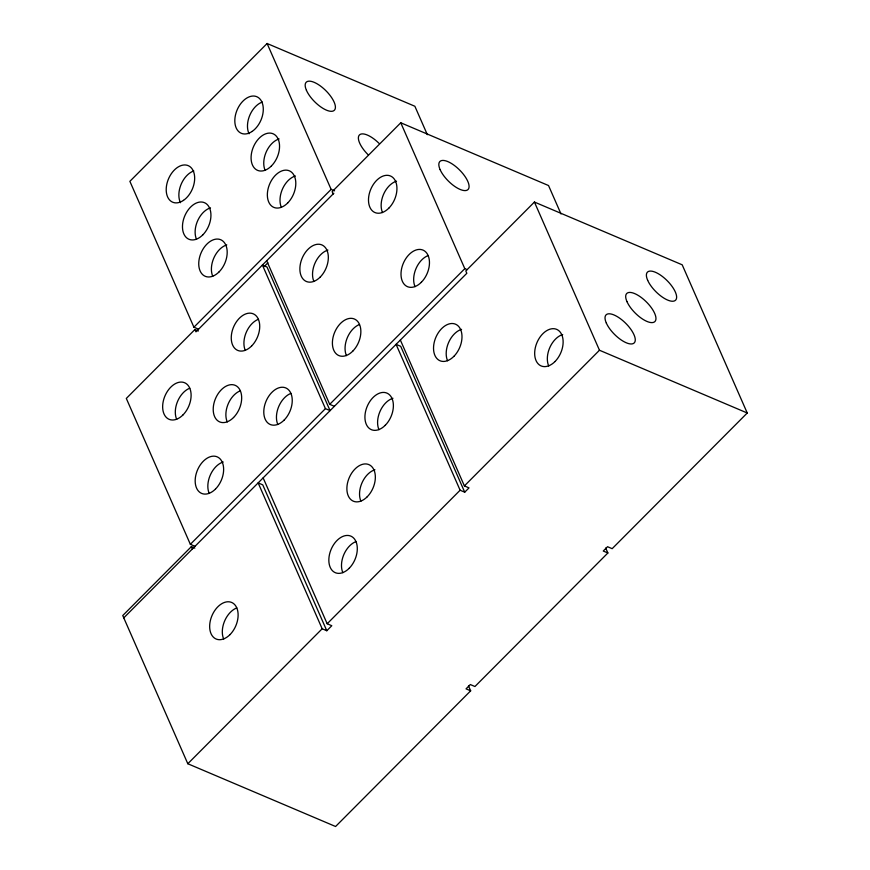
<?xml version="1.0" encoding="UTF-8"?>
<svg xmlns="http://www.w3.org/2000/svg" width="870" height="870" viewBox="0 0 870 870"><rect width="100%" height="100%" fill="white"/><g stroke="black" fill="none" stroke-linecap="round" stroke-linejoin="round"><path stroke-width="1.3" d="M427.344 134.687L414.87 106.26L267.101 43.5L129.88 181.33L193.912 327.207L198.523 329.175M193.912 327.207L331.133 189.377L334.591 190.845M198.393 330.991L194.923 329.523L126.313 398.438L190.356 544.315L194.967 546.284M561.009 213.966L548.535 185.538L400.765 122.779L332.144 191.694L333.166 194.01M333.841 193.249L195.946 331.84L194.923 329.523M264.11 266.633L267.927 262.805M190.356 544.315L325.434 408.639L330.045 410.596L267.025 267.036L262.414 265.078L325.434 408.639M266.698 260.772L329.719 404.332L464.797 268.656L467.103 269.635M194.826 548.1L191.367 546.632L122.757 615.547L187.811 763.74L335.581 826.5L470.659 690.823L468.484 685.875M470.659 690.823L466.037 688.855L470.322 684.549L474.944 686.517L607.88 552.983L603.258 551.025L607.543 546.719L612.165 548.676L747.243 413L682.189 264.806L534.419 202.047L465.809 270.962L466.831 273.278L123.768 617.863M187.811 763.74L322.172 628.771L326.794 630.739L331.796 625.715L327.174 623.757L263.142 477.88M327.174 623.757L460.11 490.223L464.721 492.192L469.017 487.885L464.395 485.917L400.363 340.05M464.395 485.917L599.473 350.24L747.243 413M329.719 404.332L334.33 406.29M534.419 202.047L599.473 350.24M605.705 548.046L607.88 552.983M400.765 122.779L464.797 268.656M464.721 492.192L400.689 346.314L396.078 344.357L460.11 490.223M267.101 43.5L331.133 189.377M326.794 630.739L262.762 484.862L258.14 482.893L322.172 628.771M191.367 546.632L192.379 548.948M548.698 365.944A19.869 12.963 -67 0 1 562.705 334.537M447.561 360.767A19.869 12.963 -67 0 1 461.568 329.349M360.909 501.196A19.869 12.963 -67 0 1 374.916 469.778M378.95 429.682A19.869 12.963 -67 0 1 392.957 398.275M342.856 572.699A19.869 12.963 -67 0 1 355.95 541.597M223.677 639.026A19.869 12.963 -67 0 1 236.77 607.923M415.033 286.676A19.869 12.963 -67 0 1 428.116 255.573M382.506 212.574A19.869 12.963 -67 0 1 396.524 181.167M313.896 281.488A19.869 12.963 -67 0 1 327.914 250.081M245.286 350.414A19.869 12.963 -67 0 1 258.368 319.312M209.202 493.421A19.869 12.963 -67 0 1 223.209 462.013M176.675 419.329A19.869 12.963 -67 0 1 189.758 388.227M277.813 424.506A19.869 12.963 -67 0 1 290.895 393.403M227.244 421.917A19.869 12.963 -67 0 1 240.327 390.815M346.434 355.623A19.869 12.963 -67 0 1 359.473 324.51M368.021 154.642A19.869 7.884 44.9 0 1 359.397 134.991A19.869 7.884 44.9 0 1 378.994 143.311M265.111 170.346A19.869 12.963 -67 0 1 279.118 138.939M249.059 133.773A19.869 12.963 -67 0 1 262.37 102.04M281.369 207.397A19.869 12.963 -67 0 1 295.387 175.979M212.758 276.312A19.869 12.963 -67 0 1 226.776 244.905M180.449 202.688A19.869 12.963 -67 0 1 193.76 170.955M196.489 239.272A19.869 12.963 -67 0 1 210.507 207.854M555.006 361.539A19.869 12.963 -67 0 0 556.996 329.512A19.869 12.963 -67 0 0 534.713 351.893A19.869 12.963 -67 0 0 555.006 361.539M453.868 356.363A19.869 12.963 -67 0 0 455.858 324.336A19.869 12.963 -67 0 0 433.575 346.717A19.869 12.963 -67 0 0 453.868 356.363M606.303 322.998A19.869 7.884 44.9 0 0 632.359 343.857A19.869 7.884 44.9 0 0 621.8 319.79A19.869 7.884 44.9 0 0 606.303 322.998M647.661 280.281A19.869 7.884 44.9 0 0 673.717 301.14A19.869 7.884 44.9 0 0 663.157 277.073A19.869 7.884 44.9 0 0 647.661 280.281M626.976 301.64A19.869 7.884 44.9 0 0 653.044 322.498A19.869 7.884 44.9 0 0 642.484 298.432A19.869 7.884 44.9 0 0 626.976 301.64M367.216 496.792A19.869 12.963 -67 0 0 369.206 464.754A19.869 12.963 -67 0 0 346.923 487.135A19.869 12.963 -67 0 0 367.216 496.792M385.258 425.278A19.869 12.963 -67 0 0 387.248 393.251A19.869 12.963 -67 0 0 364.965 415.632A19.869 12.963 -67 0 0 385.258 425.278M349.174 568.295A19.869 12.963 -67 0 0 351.165 536.268A19.869 12.963 -67 0 0 328.882 558.649A19.869 12.963 -67 0 0 349.174 568.295M229.995 634.621A19.869 12.963 -67 0 0 231.985 602.595A19.869 12.963 -67 0 0 209.703 624.975A19.869 12.963 -67 0 0 229.995 634.621M421.341 282.272A19.869 12.963 -67 0 0 423.331 250.245A19.869 12.963 -67 0 0 401.048 272.625A19.869 12.963 -67 0 0 421.341 282.272M388.814 208.169A19.869 12.963 -67 0 0 390.815 176.142A19.869 12.963 -67 0 0 368.532 198.523A19.869 12.963 -67 0 0 388.814 208.169M440.111 169.628A19.869 7.884 44.9 0 0 466.179 190.486A19.869 7.884 44.9 0 0 455.608 166.42A19.869 7.884 44.9 0 0 440.111 169.628M320.203 277.095A19.869 12.963 -67 0 0 322.194 245.057A19.869 12.963 -67 0 0 299.922 267.438A19.869 12.963 -67 0 0 320.203 277.095M215.51 489.016A19.869 12.963 -67 0 0 217.5 456.989A19.869 12.963 -67 0 0 195.217 479.37A19.869 12.963 -67 0 0 215.51 489.016M182.983 414.925A19.869 12.963 -67 0 0 184.973 382.898A19.869 12.963 -67 0 0 162.69 405.279A19.869 12.963 -67 0 0 182.983 414.925M233.551 417.513A19.869 12.963 -67 0 0 235.542 385.486A19.869 12.963 -67 0 0 213.259 407.867A19.869 12.963 -67 0 0 233.551 417.513M284.12 420.101A19.869 12.963 -67 0 0 286.11 388.074A19.869 12.963 -67 0 0 263.827 410.455A19.869 12.963 -67 0 0 284.12 420.101M352.763 351.154A19.869 12.963 -67 0 0 354.688 319.138A19.869 12.963 -67 0 0 332.438 341.584A19.869 12.963 -67 0 0 352.763 351.154M251.593 346.01A19.869 12.963 -67 0 0 253.583 313.972A19.869 12.963 -67 0 0 231.3 336.364A19.869 12.963 -67 0 0 251.593 346.01M271.418 165.952A19.869 12.963 -67 0 0 273.408 133.915A19.869 12.963 -67 0 0 251.125 156.295A19.869 12.963 -67 0 0 271.418 165.952M252.093 131.457A19.869 12.963 -67 0 0 259.586 98.593A19.869 12.963 -67 0 0 235.487 114.97A19.869 12.963 -67 0 0 252.093 131.457M306.447 90.349A19.869 7.884 44.9 0 0 332.514 111.208A19.869 7.884 44.9 0 0 321.943 87.152A19.869 7.884 44.9 0 0 306.447 90.349M287.676 202.993A19.869 12.963 -67 0 0 289.677 170.966A19.869 12.963 -67 0 0 267.394 193.347A19.869 12.963 -67 0 0 287.676 202.993M219.066 271.908A19.869 12.963 -67 0 0 221.056 239.881A19.869 12.963 -67 0 0 198.784 262.261A19.869 12.963 -67 0 0 219.066 271.908M183.483 200.372A19.869 12.963 -67 0 0 190.965 167.508A19.869 12.963 -67 0 0 166.877 183.885A19.869 12.963 -67 0 0 183.483 200.372M202.808 234.867A19.869 12.963 -67 0 0 204.798 202.83A19.869 12.963 -67 0 0 182.515 225.21A19.869 12.963 -67 0 0 202.808 234.867"/></g></svg>
